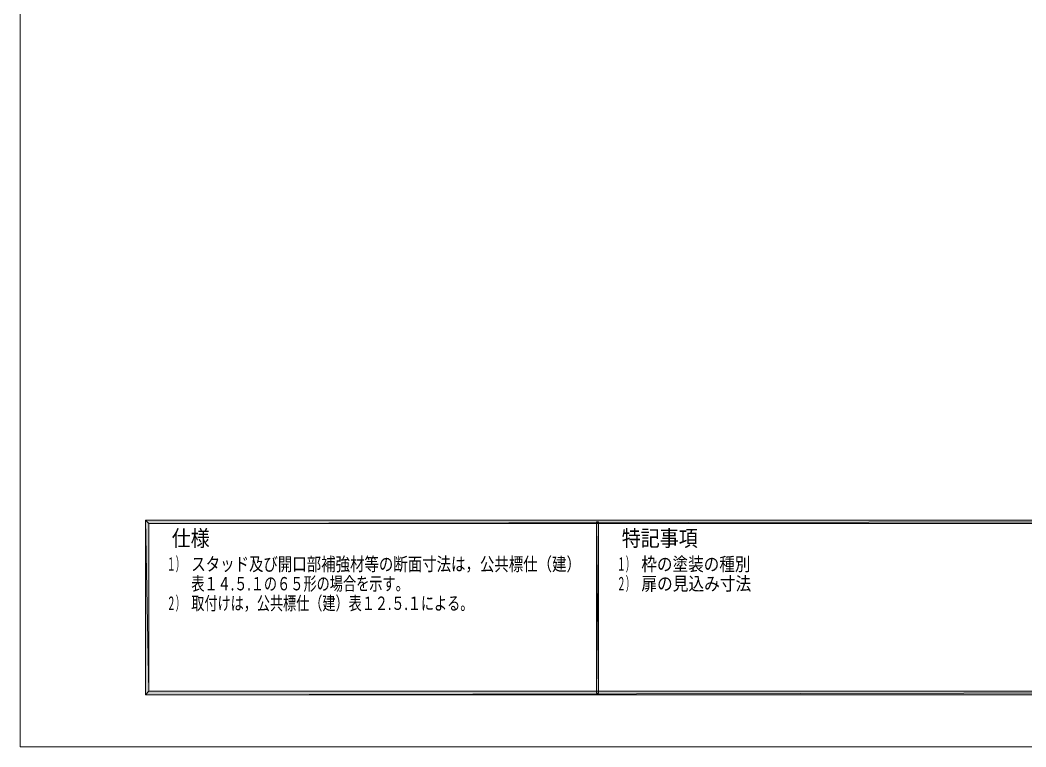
# Model space of a CAD drawing. Header units: millimetres. Extents: x 0 to 420, y 0 to 297.
# Drawn here: x 0.2 to 205.8, y 0 to 148.5 of the extents above; entities that cross this region are included whole.
import ezdxf
from ezdxf.enums import TextEntityAlignment as Align

# ---------------------------------------------------------------- set-up
doc = ezdxf.new("R2010")
doc.units = ezdxf.units.MM
doc.styles.add('kst32b', font='NotoSansJP-Variable.ttf')

msp = doc.modelspace()

# ---------------------------------------------------------------- hatches: boundary and pattern name
h = msp.add_hatch(color=7)
h.paths.add_polyline_path([(393.83, 11.35), (394.53, 10.65), (393.83, 45.64), (393.83, 11.35)])
h.paths.add_polyline_path([(394.53, 10.65), (393.83, 45.64), (394.53, 46.33), (394.53, 10.65)])
h.paths.add_polyline_path([(393.83, 45.64), (394.53, 46.33), (26.52, 45.64), (393.83, 45.64)])
h.paths.add_polyline_path([(394.53, 46.33), (26.52, 45.64), (25.82, 46.33), (394.53, 46.33)])
h.paths.add_polyline_path([(26.52, 45.64), (25.82, 46.33), (26.52, 11.35), (26.52, 45.64)])
h.paths.add_polyline_path([(25.82, 46.33), (26.52, 11.35), (25.82, 10.65), (25.82, 46.33)])
h.paths.add_polyline_path([(26.52, 11.35), (25.82, 10.65), (393.83, 11.35), (26.52, 11.35)])
h.paths.add_polyline_path([(25.82, 10.65), (393.83, 11.35), (394.53, 10.65), (25.82, 10.65)])
h = msp.add_hatch(color=7)
h.paths.add_polyline_path([(118.39, 46), (117.98, 46), (118.39, 10.99), (118.39, 46)])
h.paths.add_polyline_path([(117.98, 46), (118.39, 10.99), (117.98, 10.99), (117.98, 46)])

# ---------------------------------------------------------------- linework, layer by layer
at = {"lineweight": 13}
msp.add_lwpolyline([(0.19, 0), (0.19, 296.97), (420.16, 296.97), (420.16, 0)], close=True, dxfattribs=at)
at = {"lineweight": 0}
for points in [[(394.53, 46.33), (26.52, 45.64), (25.82, 46.33)], [(26.52, 45.64), (25.82, 46.33), (26.52, 11.35)], [(25.82, 46.33), (26.52, 11.35), (25.82, 10.65)], [(393.83, 45.64), (394.53, 46.33), (26.52, 45.64)], [(118.39, 46), (117.98, 46), (118.39, 10.99)], [(117.98, 46), (118.39, 10.99), (117.98, 10.99)], [(26.52, 11.35), (25.82, 10.65), (393.83, 11.35)], [(25.82, 10.65), (393.83, 11.35), (394.53, 10.65)]]:
    msp.add_lwpolyline(points, close=True, dxfattribs=at)

# ---------------------------------------------------------------- texts
at = {"style": 'kst32b'}
for s, height, p, p2 in [('仕様', 3.273, (31.18, 40.98), (38.94, 40.98)), ('特記事項', 3.273, (123.17, 40.98), (138.69, 40.98)), ('１）', 2.728, (30.18, 35.98), (33.81, 35.98)), ('スタッド及び開口部補強材等の断面寸法は，公共標仕（建）', 2.7278, (35.18, 35.98), (114.82, 35.98)), ('１）', 2.728, (122.17, 35.98), (125.8, 35.98)), ('枠の塗装の種別', 2.728, (127.17, 35.98), (149.48, 35.98)), ('表１４.５.１の６５形の場合を示す。', 2.7278, (35.18, 31.98), (79.65, 31.98)), ('２）', 2.728, (122.17, 31.98), (125.8, 31.98)), ('扉の見込み寸法', 2.728, (127.17, 31.98), (149.64, 31.98)), ('２）', 2.728, (30.18, 27.98), (33.81, 27.98)), ('取付けは，公共標仕（建）表１２.５.１による。', 2.7278, (35.18, 27.98), (92.84, 27.98))]:
    msp.add_text(s, height=height, dxfattribs=at).set_placement(p, p2, align=Align.FIT)

doc.saveas('drawing.dxf')
